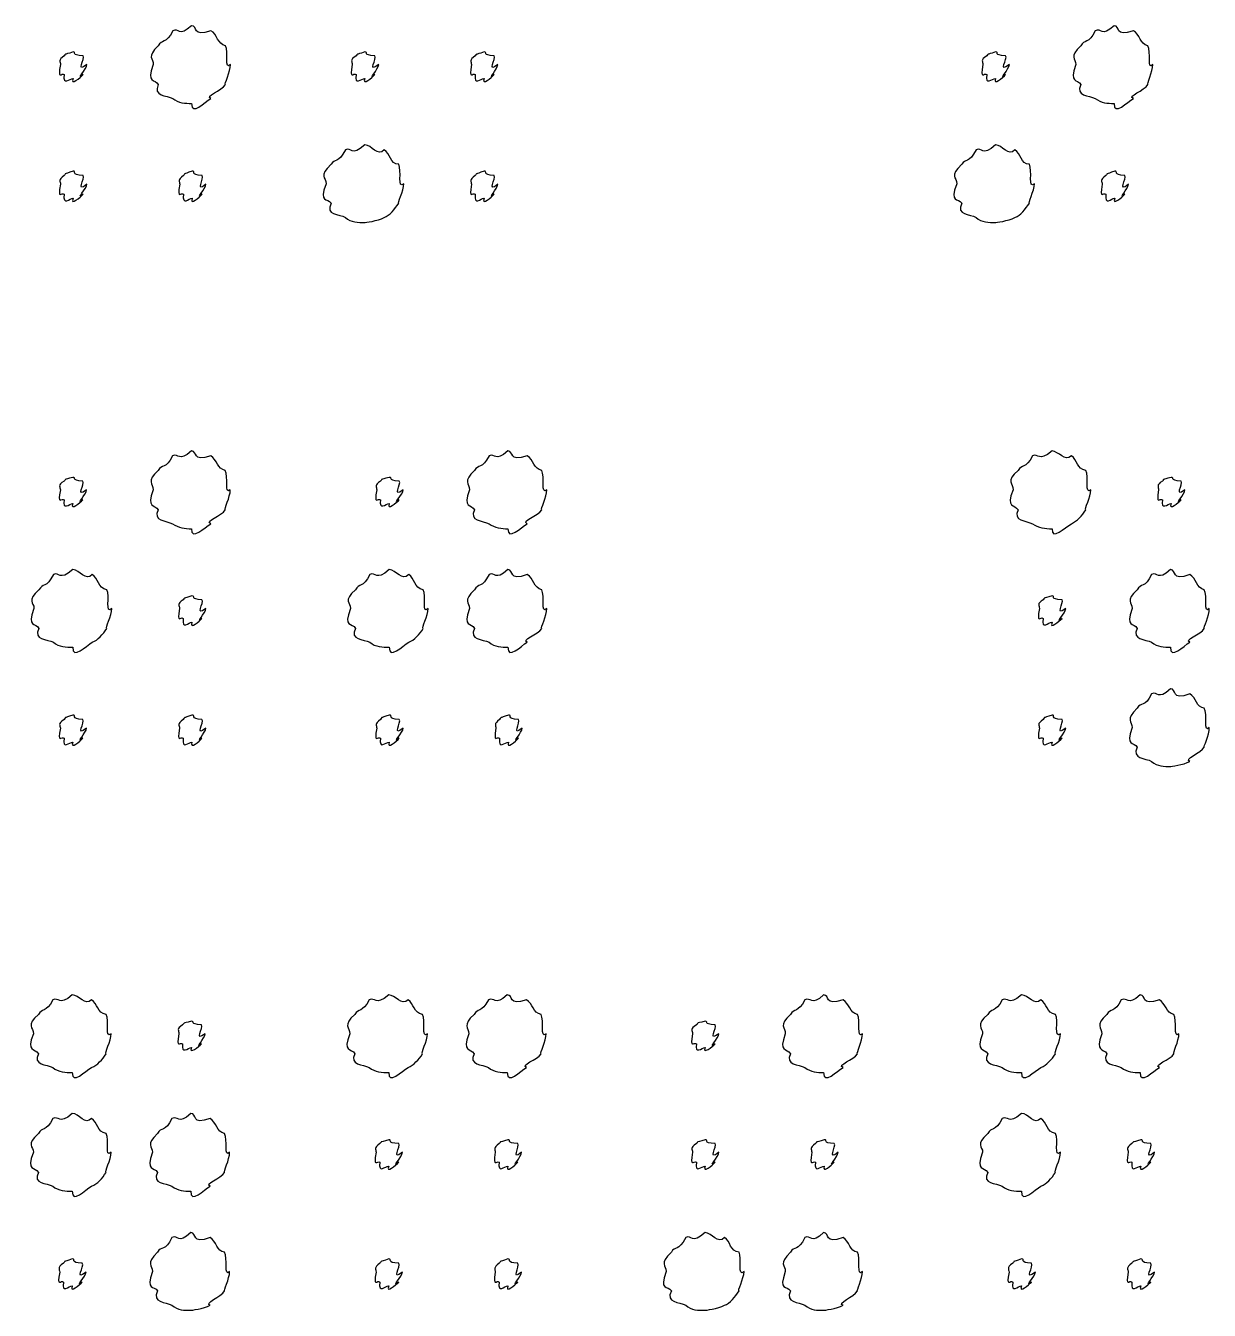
# Model space of a CAD drawing. Header units: millimetres. Extents: x -178 to -32, y 41 to 266.
# Drawn here: x -178.1 to -167.7, y 186.96 to 198.25 of the extents above; entities that cross this region are included whole.
import ezdxf

# ---------------------------------------------------------------- set-up
doc = ezdxf.new("R2010")
doc.units = ezdxf.units.MM
doc.layers.get('0').update_dxf_attribs({"linetype": 'CONTINUOUS'})

msp = doc.modelspace()

# ---------------------------------------------------------------- linework, layer by layer
at = {"color": 0}
for p, q in [((-176.645, 198.247), (-176.645, 198.247)), ((-168.534, 198.247), (-168.534, 198.247)), ((-177.686, 198.016), (-177.686, 198.016)), ((-175.121, 198.016), (-175.121, 198.016)), ((-174.073, 198.016), (-174.073, 198.016)), ((-169.575, 198.016), (-169.575, 198.016)), ((-175.121, 197.2), (-175.121, 197.2)), ((-169.575, 197.2), (-169.575, 197.2)), ((-177.686, 196.969), (-177.686, 196.969)), ((-176.639, 196.969), (-176.639, 196.969)), ((-174.073, 196.969), (-174.073, 196.969)), ((-168.528, 196.969), (-168.528, 196.969)), ((-176.646, 194.509), (-176.646, 194.509)), ((-173.864, 194.509), (-173.864, 194.509)), ((-169.079, 194.509), (-169.079, 194.509)), ((-177.688, 194.277), (-177.688, 194.277)), ((-174.906, 194.277), (-174.906, 194.277)), ((-168.032, 194.277), (-168.032, 194.277)), ((-177.688, 193.467), (-177.688, 193.467)), ((-174.906, 193.467), (-174.906, 193.467)), ((-173.864, 193.467), (-173.864, 193.467)), ((-168.038, 193.467), (-168.038, 193.467)), ((-176.641, 193.235), (-176.641, 193.235)), ((-169.079, 193.235), (-169.079, 193.235)), ((-168.038, 192.419), (-168.038, 192.419)), ((-177.688, 192.188), (-177.688, 192.188)), ((-176.641, 192.188), (-176.641, 192.188)), ((-174.906, 192.188), (-174.906, 192.188)), ((-173.858, 192.188), (-173.858, 192.188)), ((-169.079, 192.188), (-169.079, 192.188)), ((-177.693, 189.728), (-177.693, 189.728)), ((-174.911, 189.728), (-174.911, 189.728)), ((-173.869, 189.728), (-173.869, 189.728)), ((-171.087, 189.728), (-171.087, 189.728)), ((-169.347, 189.728), (-169.347, 189.728)), ((-168.305, 189.728), (-168.305, 189.728)), ((-176.646, 189.497), (-176.646, 189.497)), ((-172.129, 189.497), (-172.129, 189.497)), ((-177.693, 188.686), (-177.693, 188.686)), ((-176.652, 188.686), (-176.652, 188.686)), ((-169.347, 188.686), (-169.347, 188.686)), ((-174.911, 188.455), (-174.911, 188.455)), ((-173.864, 188.455), (-173.864, 188.455)), ((-172.129, 188.455), (-172.129, 188.455)), ((-171.082, 188.455), (-171.082, 188.455)), ((-168.299, 188.455), (-168.299, 188.455)), ((-176.652, 187.639), (-176.652, 187.639)), ((-172.129, 187.639), (-172.129, 187.639)), ((-171.087, 187.639), (-171.087, 187.639)), ((-177.693, 187.408), (-177.693, 187.408)), ((-174.911, 187.408), (-174.911, 187.408)), ((-173.864, 187.408), (-173.864, 187.408)), ((-169.347, 187.408), (-169.347, 187.408)), ((-168.299, 187.408), (-168.299, 187.408))]:
    msp.add_line(p, q, dxfattribs=at)
for points in [[(-176.81, 198.203), (-176.868, 198.082), (-176.907, 198.129), (-176.937, 198.071)], [(-176.645, 198.247), (-176.758, 198.14), (-176.755, 198.232), (-176.81, 198.203)], [(-176.474, 198.203), (-176.645, 198.14), (-176.585, 198.247), (-176.645, 198.247)], [(-176.347, 198.071), (-176.416, 198.082), (-176.419, 198.173), (-176.474, 198.203)], [(-168.699, 198.203), (-168.757, 198.082), (-168.795, 198.129), (-168.826, 198.071)], [(-168.534, 198.247), (-168.646, 198.14), (-168.644, 198.232), (-168.699, 198.203)], [(-168.363, 198.203), (-168.534, 198.14), (-168.474, 198.247), (-168.534, 198.247)], [(-168.236, 198.071), (-168.305, 198.082), (-168.308, 198.173), (-168.363, 198.203)], [(-176.937, 198.071), (-177.044, 197.968), (-176.981, 197.961), (-176.981, 197.906)], [(-176.303, 197.906), (-176.358, 197.85), (-176.317, 198.016), (-176.347, 198.071)], [(-168.826, 198.071), (-168.933, 197.968), (-168.87, 197.961), (-168.87, 197.906)], [(-168.192, 197.906), (-168.247, 197.85), (-168.206, 198.016), (-168.236, 198.071)], [(-177.764, 197.983), (-177.824, 197.941), (-177.797, 197.934), (-177.797, 197.906)], [(-177.686, 198.016), (-177.78, 197.986), (-177.742, 198.005), (-177.764, 197.983)], [(-177.598, 197.983), (-177.714, 197.986), (-177.649, 198.016), (-177.686, 198.016)], [(-177.565, 197.906), (-177.67, 197.824), (-177.576, 197.961), (-177.598, 197.983)], [(-175.198, 197.983), (-175.259, 197.941), (-175.231, 197.934), (-175.231, 197.906)], [(-175.121, 198.016), (-175.214, 197.986), (-175.176, 198.005), (-175.198, 197.983)], [(-175.032, 197.983), (-175.148, 197.986), (-175.084, 198.016), (-175.121, 198.016)], [(-174.999, 197.906), (-175.104, 197.824), (-175.011, 197.961), (-175.032, 197.983)], [(-174.151, 197.983), (-174.207, 197.941), (-174.184, 197.934), (-174.184, 197.906)], [(-174.073, 198.016), (-174.163, 197.986), (-174.129, 198.005), (-174.151, 197.983)], [(-173.985, 197.983), (-174.097, 197.986), (-174.036, 198.016), (-174.073, 198.016)], [(-173.952, 197.906), (-174.053, 197.824), (-173.963, 197.961), (-173.985, 197.983)], [(-169.653, 197.983), (-169.713, 197.941), (-169.686, 197.934), (-169.686, 197.906)], [(-169.575, 198.016), (-169.669, 197.986), (-169.631, 198.005), (-169.653, 197.983)], [(-169.487, 197.983), (-169.603, 197.986), (-169.538, 198.016), (-169.575, 198.016)], [(-169.454, 197.906), (-169.559, 197.824), (-169.465, 197.961), (-169.487, 197.983)], [(-177.797, 197.906), (-177.824, 197.758), (-177.786, 197.84), (-177.764, 197.817)], [(-177.598, 197.817), (-177.67, 197.758), (-177.565, 197.868), (-177.565, 197.906)], [(-176.981, 197.906), (-177.044, 197.732), (-176.966, 197.784), (-176.937, 197.729)], [(-176.347, 197.729), (-176.358, 197.732), (-176.303, 197.842), (-176.303, 197.906)], [(-175.231, 197.906), (-175.259, 197.758), (-175.22, 197.84), (-175.198, 197.817)], [(-175.032, 197.817), (-175.104, 197.758), (-174.999, 197.868), (-174.999, 197.906)], [(-174.184, 197.906), (-174.207, 197.758), (-174.173, 197.84), (-174.151, 197.817)], [(-173.985, 197.817), (-174.053, 197.758), (-173.952, 197.868), (-173.952, 197.906)], [(-169.686, 197.906), (-169.713, 197.758), (-169.675, 197.84), (-169.653, 197.817)], [(-169.487, 197.817), (-169.559, 197.758), (-169.454, 197.868), (-169.454, 197.906)], [(-168.87, 197.906), (-168.933, 197.732), (-168.855, 197.784), (-168.826, 197.729)], [(-168.236, 197.729), (-168.247, 197.732), (-168.192, 197.842), (-168.192, 197.906)], [(-177.764, 197.817), (-177.78, 197.714), (-177.715, 197.784), (-177.686, 197.784)], [(-177.686, 197.784), (-177.714, 197.714), (-177.62, 197.795), (-177.598, 197.817)], [(-176.937, 197.729), (-176.986, 197.626), (-176.865, 197.637), (-176.81, 197.608)], [(-176.474, 197.608), (-176.535, 197.626), (-176.376, 197.677), (-176.347, 197.729)], [(-175.198, 197.817), (-175.214, 197.714), (-175.15, 197.784), (-175.121, 197.784)], [(-175.121, 197.784), (-175.148, 197.714), (-175.055, 197.795), (-175.032, 197.817)], [(-174.151, 197.817), (-174.163, 197.714), (-174.102, 197.784), (-174.073, 197.784)], [(-174.073, 197.784), (-174.097, 197.714), (-174.007, 197.795), (-173.985, 197.817)], [(-169.653, 197.817), (-169.669, 197.714), (-169.604, 197.784), (-169.575, 197.784)], [(-169.575, 197.784), (-169.603, 197.714), (-169.509, 197.795), (-169.487, 197.817)], [(-168.826, 197.729), (-168.875, 197.626), (-168.754, 197.637), (-168.699, 197.608)], [(-168.363, 197.608), (-168.424, 197.626), (-168.265, 197.677), (-168.236, 197.729)], [(-176.81, 197.608), (-176.758, 197.566), (-176.7, 197.564), (-176.645, 197.564)], [(-176.645, 197.564), (-176.645, 197.449), (-176.529, 197.578), (-176.474, 197.608)], [(-168.699, 197.608), (-168.646, 197.566), (-168.589, 197.564), (-168.534, 197.564)], [(-168.534, 197.564), (-168.534, 197.449), (-168.418, 197.578), (-168.363, 197.608)], [(-175.291, 197.156), (-175.353, 197.031), (-175.388, 197.084), (-175.418, 197.029)], [(-175.121, 197.2), (-175.243, 197.09), (-175.236, 197.185), (-175.291, 197.156)], [(-174.95, 197.156), (-175.008, 197.09), (-175.061, 197.2), (-175.121, 197.2)], [(-174.823, 197.029), (-174.902, 197.031), (-174.897, 197.126), (-174.95, 197.156)], [(-169.746, 197.156), (-169.808, 197.031), (-169.843, 197.084), (-169.873, 197.029)], [(-169.575, 197.2), (-169.698, 197.09), (-169.691, 197.185), (-169.746, 197.156)], [(-169.405, 197.156), (-169.462, 197.09), (-169.516, 197.2), (-169.575, 197.2)], [(-169.278, 197.029), (-169.356, 197.031), (-169.352, 197.126), (-169.405, 197.156)], [(-175.418, 197.029), (-175.53, 196.92), (-175.462, 196.916), (-175.462, 196.858)], [(-174.779, 196.858), (-174.839, 196.803), (-174.793, 196.974), (-174.823, 197.029)], [(-169.873, 197.029), (-169.985, 196.92), (-169.917, 196.916), (-169.917, 196.858)], [(-169.234, 196.858), (-169.294, 196.803), (-169.248, 196.974), (-169.278, 197.029)], [(-177.764, 196.93), (-177.824, 196.887), (-177.797, 196.882), (-177.797, 196.853)], [(-177.686, 196.969), (-177.78, 196.935), (-177.742, 196.955), (-177.764, 196.93)], [(-177.598, 196.93), (-177.714, 196.935), (-177.649, 196.969), (-177.686, 196.969)], [(-177.565, 196.853), (-177.67, 196.77), (-177.576, 196.908), (-177.598, 196.93)], [(-176.716, 196.93), (-176.773, 196.887), (-176.749, 196.882), (-176.749, 196.853)], [(-176.639, 196.969), (-176.729, 196.935), (-176.694, 196.955), (-176.716, 196.93)], [(-176.551, 196.93), (-176.663, 196.935), (-176.602, 196.969), (-176.639, 196.969)], [(-176.518, 196.853), (-176.619, 196.77), (-176.529, 196.908), (-176.551, 196.93)], [(-174.151, 196.93), (-174.207, 196.887), (-174.184, 196.882), (-174.184, 196.853)], [(-174.073, 196.969), (-174.163, 196.935), (-174.129, 196.955), (-174.151, 196.93)], [(-173.985, 196.93), (-174.097, 196.935), (-174.036, 196.969), (-174.073, 196.969)], [(-173.952, 196.853), (-174.053, 196.77), (-173.963, 196.908), (-173.985, 196.93)], [(-168.605, 196.93), (-168.662, 196.887), (-168.638, 196.882), (-168.638, 196.853)], [(-168.528, 196.969), (-168.618, 196.935), (-168.583, 196.955), (-168.605, 196.93)], [(-168.44, 196.93), (-168.552, 196.935), (-168.491, 196.969), (-168.528, 196.969)], [(-168.407, 196.853), (-168.507, 196.77), (-168.418, 196.908), (-168.44, 196.93)], [(-177.797, 196.853), (-177.824, 196.707), (-177.786, 196.789), (-177.764, 196.765)], [(-177.598, 196.765), (-177.67, 196.707), (-177.565, 196.82), (-177.565, 196.853)], [(-176.749, 196.853), (-176.773, 196.707), (-176.738, 196.789), (-176.716, 196.765)], [(-176.551, 196.765), (-176.619, 196.707), (-176.518, 196.82), (-176.518, 196.853)], [(-175.462, 196.858), (-175.53, 196.682), (-175.447, 196.739), (-175.418, 196.687)], [(-174.823, 196.687), (-174.839, 196.682), (-174.779, 196.795), (-174.779, 196.858)], [(-174.184, 196.853), (-174.207, 196.707), (-174.173, 196.789), (-174.151, 196.765)], [(-173.985, 196.765), (-174.053, 196.707), (-173.952, 196.82), (-173.952, 196.853)], [(-169.917, 196.858), (-169.985, 196.682), (-169.902, 196.739), (-169.873, 196.687)], [(-169.278, 196.687), (-169.294, 196.682), (-169.234, 196.795), (-169.234, 196.858)], [(-168.638, 196.853), (-168.662, 196.707), (-168.627, 196.789), (-168.605, 196.765)], [(-168.44, 196.765), (-168.507, 196.707), (-168.407, 196.82), (-168.407, 196.853)], [(-177.764, 196.765), (-177.78, 196.66), (-177.715, 196.731), (-177.686, 196.731)], [(-177.686, 196.731), (-177.714, 196.66), (-177.62, 196.742), (-177.598, 196.765)], [(-176.716, 196.765), (-176.729, 196.66), (-176.668, 196.731), (-176.639, 196.731)], [(-176.639, 196.731), (-176.663, 196.66), (-176.573, 196.742), (-176.551, 196.765)], [(-174.151, 196.765), (-174.163, 196.66), (-174.102, 196.731), (-174.073, 196.731)], [(-174.073, 196.731), (-174.097, 196.66), (-174.007, 196.742), (-173.985, 196.765)], [(-168.605, 196.765), (-168.618, 196.66), (-168.557, 196.731), (-168.528, 196.731)], [(-168.528, 196.731), (-168.552, 196.66), (-168.462, 196.742), (-168.44, 196.765)], [(-175.418, 196.687), (-175.471, 196.578), (-175.347, 196.594), (-175.291, 196.561)], [(-174.95, 196.561), (-174.902, 196.578), (-174.856, 196.635), (-174.823, 196.687)], [(-169.873, 196.687), (-169.925, 196.578), (-169.801, 196.594), (-169.746, 196.561)], [(-169.405, 196.561), (-169.356, 196.578), (-169.311, 196.635), (-169.278, 196.687)], [(-175.291, 196.561), (-175.243, 196.517), (-175.179, 196.517), (-175.121, 196.517)], [(-175.121, 196.517), (-175.126, 196.517), (-175.005, 196.53), (-174.95, 196.561)], [(-169.746, 196.561), (-169.698, 196.517), (-169.633, 196.517), (-169.575, 196.517)], [(-169.575, 196.517), (-169.581, 196.517), (-169.46, 196.53), (-169.405, 196.561)], [(-176.812, 194.465), (-176.869, 194.349), (-176.908, 194.393), (-176.938, 194.338)], [(-176.646, 194.509), (-176.759, 194.407), (-176.756, 194.493), (-176.812, 194.465)], [(-176.475, 194.465), (-176.646, 194.407), (-176.587, 194.509), (-176.646, 194.509)], [(-176.348, 194.338), (-176.417, 194.349), (-176.42, 194.434), (-176.475, 194.465)], [(-174.029, 194.465), (-174.087, 194.349), (-174.126, 194.393), (-174.156, 194.338)], [(-173.864, 194.509), (-173.977, 194.407), (-173.974, 194.493), (-174.029, 194.465)], [(-173.693, 194.465), (-173.864, 194.407), (-173.805, 194.509), (-173.864, 194.509)], [(-173.566, 194.338), (-173.635, 194.349), (-173.638, 194.434), (-173.693, 194.465)], [(-169.25, 194.465), (-169.312, 194.349), (-169.347, 194.393), (-169.377, 194.338)], [(-169.079, 194.509), (-169.202, 194.407), (-169.195, 194.493), (-169.25, 194.465)], [(-168.909, 194.465), (-168.966, 194.407), (-169.02, 194.509), (-169.079, 194.509)], [(-168.782, 194.338), (-168.86, 194.349), (-168.856, 194.434), (-168.909, 194.465)], [(-176.938, 194.338), (-177.046, 194.239), (-176.982, 194.225), (-176.982, 194.167)], [(-176.304, 194.167), (-176.36, 194.12), (-176.318, 194.283), (-176.348, 194.338)], [(-174.156, 194.338), (-174.263, 194.239), (-174.2, 194.225), (-174.2, 194.167)], [(-173.522, 194.167), (-173.577, 194.12), (-173.536, 194.283), (-173.566, 194.338)], [(-169.377, 194.338), (-169.489, 194.239), (-169.421, 194.225), (-169.421, 194.167)], [(-168.737, 194.167), (-168.798, 194.12), (-168.751, 194.283), (-168.782, 194.338)], [(-177.765, 194.244), (-177.826, 194.208), (-177.798, 194.196), (-177.798, 194.167)], [(-177.688, 194.277), (-177.782, 194.253), (-177.743, 194.266), (-177.765, 194.244)], [(-177.6, 194.244), (-177.715, 194.253), (-177.651, 194.277), (-177.688, 194.277)], [(-177.567, 194.167), (-177.671, 194.091), (-177.578, 194.222), (-177.6, 194.244)], [(-174.983, 194.244), (-175.043, 194.208), (-175.016, 194.196), (-175.016, 194.167)], [(-174.906, 194.277), (-174.999, 194.253), (-174.961, 194.266), (-174.983, 194.244)], [(-174.818, 194.244), (-174.933, 194.253), (-174.868, 194.277), (-174.906, 194.277)], [(-174.784, 194.167), (-174.889, 194.091), (-174.795, 194.222), (-174.818, 194.244)], [(-168.109, 194.244), (-168.166, 194.208), (-168.142, 194.196), (-168.142, 194.167)], [(-168.032, 194.277), (-168.122, 194.253), (-168.087, 194.266), (-168.109, 194.244)], [(-167.944, 194.244), (-168.056, 194.253), (-167.995, 194.277), (-168.032, 194.277)], [(-167.911, 194.167), (-168.011, 194.091), (-167.922, 194.222), (-167.944, 194.244)], [(-177.798, 194.167), (-177.826, 194.025), (-177.787, 194.101), (-177.765, 194.079)], [(-177.6, 194.079), (-177.671, 194.025), (-177.567, 194.13), (-177.567, 194.167)], [(-176.982, 194.167), (-177.046, 193.999), (-176.967, 194.046), (-176.938, 193.991)], [(-176.348, 193.991), (-176.36, 193.999), (-176.304, 194.104), (-176.304, 194.167)], [(-175.016, 194.167), (-175.043, 194.025), (-175.005, 194.101), (-174.983, 194.079)], [(-174.818, 194.079), (-174.889, 194.025), (-174.784, 194.13), (-174.784, 194.167)], [(-174.2, 194.167), (-174.263, 193.999), (-174.185, 194.046), (-174.156, 193.991)], [(-173.566, 193.991), (-173.577, 193.999), (-173.522, 194.104), (-173.522, 194.167)], [(-169.421, 194.167), (-169.489, 193.999), (-169.406, 194.046), (-169.377, 193.991)], [(-168.782, 193.991), (-168.798, 193.999), (-168.737, 194.104), (-168.737, 194.167)], [(-168.142, 194.167), (-168.166, 194.025), (-168.131, 194.101), (-168.109, 194.079)], [(-167.944, 194.079), (-168.011, 194.025), (-167.911, 194.13), (-167.911, 194.167)], [(-177.765, 194.079), (-177.782, 193.981), (-177.717, 194.046), (-177.688, 194.046)], [(-177.688, 194.046), (-177.715, 193.981), (-177.622, 194.057), (-177.6, 194.079)], [(-176.938, 193.991), (-176.988, 193.893), (-176.867, 193.898), (-176.812, 193.869)], [(-176.475, 193.869), (-176.536, 193.893), (-176.378, 193.938), (-176.348, 193.991)], [(-174.983, 194.079), (-174.999, 193.981), (-174.935, 194.046), (-174.906, 194.046)], [(-174.906, 194.046), (-174.933, 193.981), (-174.839, 194.057), (-174.818, 194.079)], [(-174.156, 193.991), (-174.206, 193.893), (-174.085, 193.898), (-174.029, 193.869)], [(-173.693, 193.869), (-173.754, 193.893), (-173.595, 193.938), (-173.566, 193.991)], [(-169.377, 193.991), (-169.429, 193.893), (-169.305, 193.898), (-169.25, 193.869)], [(-168.909, 193.869), (-168.86, 193.893), (-168.815, 193.938), (-168.782, 193.991)], [(-168.109, 194.079), (-168.122, 193.981), (-168.061, 194.046), (-168.032, 194.046)], [(-168.032, 194.046), (-168.056, 193.981), (-167.966, 194.057), (-167.944, 194.079)], [(-176.812, 193.869), (-176.759, 193.833), (-176.701, 193.825), (-176.646, 193.825)], [(-176.646, 193.825), (-176.646, 193.716), (-176.53, 193.839), (-176.475, 193.869)], [(-174.029, 193.869), (-173.977, 193.833), (-173.919, 193.825), (-173.864, 193.825)], [(-173.864, 193.825), (-173.864, 193.716), (-173.748, 193.839), (-173.693, 193.869)], [(-169.25, 193.869), (-169.202, 193.833), (-169.137, 193.825), (-169.079, 193.825)], [(-169.079, 193.825), (-169.085, 193.716), (-168.964, 193.839), (-168.909, 193.869)], [(-177.859, 193.423), (-177.921, 193.301), (-177.955, 193.348), (-177.986, 193.29)], [(-177.688, 193.467), (-177.811, 193.359), (-177.804, 193.452), (-177.859, 193.423)], [(-177.517, 193.423), (-177.575, 193.359), (-177.629, 193.467), (-177.688, 193.467)], [(-177.39, 193.29), (-177.469, 193.301), (-177.465, 193.392), (-177.517, 193.423)], [(-175.077, 193.423), (-175.139, 193.301), (-175.173, 193.348), (-175.203, 193.29)], [(-174.906, 193.467), (-175.028, 193.359), (-175.022, 193.452), (-175.077, 193.423)], [(-174.735, 193.423), (-174.793, 193.359), (-174.847, 193.467), (-174.906, 193.467)], [(-174.608, 193.29), (-174.687, 193.301), (-174.683, 193.392), (-174.735, 193.423)], [(-174.029, 193.423), (-174.087, 193.301), (-174.126, 193.348), (-174.156, 193.29)], [(-173.864, 193.467), (-173.977, 193.359), (-173.974, 193.452), (-174.029, 193.423)], [(-173.693, 193.423), (-173.864, 193.359), (-173.805, 193.467), (-173.864, 193.467)], [(-173.566, 193.29), (-173.635, 193.301), (-173.638, 193.392), (-173.693, 193.423)], [(-168.203, 193.423), (-168.261, 193.301), (-168.299, 193.348), (-168.33, 193.29)], [(-168.038, 193.467), (-168.15, 193.359), (-168.148, 193.452), (-168.203, 193.423)], [(-167.867, 193.423), (-168.038, 193.359), (-167.978, 193.467), (-168.038, 193.467)], [(-167.74, 193.29), (-167.809, 193.301), (-167.811, 193.392), (-167.867, 193.423)], [(-177.986, 193.29), (-178.097, 193.187), (-178.03, 193.18), (-178.03, 193.125)], [(-177.346, 193.125), (-177.407, 193.07), (-177.36, 193.235), (-177.39, 193.29)], [(-176.718, 193.202), (-176.774, 193.161), (-176.751, 193.154), (-176.751, 193.125)], [(-176.641, 193.235), (-176.73, 193.205), (-176.696, 193.225), (-176.718, 193.202)], [(-176.553, 193.202), (-176.664, 193.205), (-176.603, 193.235), (-176.641, 193.235)], [(-176.519, 193.125), (-176.62, 193.044), (-176.53, 193.18), (-176.553, 193.202)], [(-175.203, 193.29), (-175.315, 193.187), (-175.247, 193.18), (-175.247, 193.125)], [(-174.564, 193.125), (-174.625, 193.07), (-174.578, 193.235), (-174.608, 193.29)], [(-174.156, 193.29), (-174.263, 193.187), (-174.2, 193.18), (-174.2, 193.125)], [(-173.522, 193.125), (-173.577, 193.07), (-173.536, 193.235), (-173.566, 193.29)], [(-169.157, 193.202), (-169.217, 193.161), (-169.19, 193.154), (-169.19, 193.125)], [(-169.079, 193.235), (-169.173, 193.205), (-169.134, 193.225), (-169.157, 193.202)], [(-168.991, 193.202), (-169.107, 193.205), (-169.042, 193.235), (-169.079, 193.235)], [(-168.958, 193.125), (-169.063, 193.044), (-168.969, 193.18), (-168.991, 193.202)], [(-168.33, 193.29), (-168.437, 193.187), (-168.374, 193.18), (-168.374, 193.125)], [(-167.696, 193.125), (-167.751, 193.07), (-167.709, 193.235), (-167.74, 193.29)], [(-178.03, 193.125), (-178.097, 192.951), (-178.014, 193.004), (-177.986, 192.949)], [(-177.39, 192.949), (-177.407, 192.951), (-177.346, 193.062), (-177.346, 193.125)], [(-176.751, 193.125), (-176.774, 192.978), (-176.74, 193.059), (-176.718, 193.037)], [(-176.553, 193.037), (-176.62, 192.978), (-176.519, 193.088), (-176.519, 193.125)], [(-175.247, 193.125), (-175.315, 192.951), (-175.232, 193.004), (-175.203, 192.949)], [(-174.608, 192.949), (-174.625, 192.951), (-174.564, 193.062), (-174.564, 193.125)], [(-174.2, 193.125), (-174.263, 192.951), (-174.185, 193.004), (-174.156, 192.949)], [(-173.566, 192.949), (-173.577, 192.951), (-173.522, 193.062), (-173.522, 193.125)], [(-169.19, 193.125), (-169.217, 192.978), (-169.178, 193.059), (-169.157, 193.037)], [(-168.991, 193.037), (-169.063, 192.978), (-168.958, 193.088), (-168.958, 193.125)], [(-168.374, 193.125), (-168.437, 192.951), (-168.359, 193.004), (-168.33, 192.949)], [(-167.74, 192.949), (-167.751, 192.951), (-167.696, 193.062), (-167.696, 193.125)], [(-176.718, 193.037), (-176.73, 192.933), (-176.67, 193.004), (-176.641, 193.004)], [(-176.641, 193.004), (-176.664, 192.933), (-176.574, 193.015), (-176.553, 193.037)], [(-169.157, 193.037), (-169.173, 192.933), (-169.108, 193.004), (-169.079, 193.004)], [(-169.079, 193.004), (-169.107, 192.933), (-169.013, 193.015), (-168.991, 193.037)], [(-177.986, 192.949), (-178.038, 192.845), (-177.914, 192.857), (-177.859, 192.828)], [(-177.517, 192.828), (-177.469, 192.845), (-177.423, 192.896), (-177.39, 192.949)], [(-175.203, 192.949), (-175.256, 192.845), (-175.132, 192.857), (-175.077, 192.828)], [(-174.735, 192.828), (-174.687, 192.845), (-174.641, 192.896), (-174.608, 192.949)], [(-174.156, 192.949), (-174.206, 192.845), (-174.085, 192.857), (-174.029, 192.828)], [(-173.693, 192.828), (-173.754, 192.845), (-173.595, 192.896), (-173.566, 192.949)], [(-168.33, 192.949), (-168.379, 192.845), (-168.258, 192.857), (-168.203, 192.828)], [(-167.867, 192.828), (-167.927, 192.845), (-167.769, 192.896), (-167.74, 192.949)], [(-177.859, 192.828), (-177.811, 192.786), (-177.746, 192.784), (-177.688, 192.784)], [(-177.688, 192.784), (-177.693, 192.669), (-177.572, 192.797), (-177.517, 192.828)], [(-175.077, 192.828), (-175.028, 192.786), (-174.964, 192.784), (-174.906, 192.784)], [(-174.906, 192.784), (-174.911, 192.669), (-174.79, 192.797), (-174.735, 192.828)], [(-174.029, 192.828), (-173.977, 192.786), (-173.919, 192.784), (-173.864, 192.784)], [(-173.864, 192.784), (-173.864, 192.669), (-173.748, 192.797), (-173.693, 192.828)], [(-168.203, 192.828), (-168.15, 192.786), (-168.093, 192.784), (-168.038, 192.784)], [(-168.038, 192.784), (-168.038, 192.669), (-167.922, 192.797), (-167.867, 192.828)], [(-168.038, 192.419), (-168.15, 192.309), (-168.148, 192.404), (-168.203, 192.375)], [(-167.867, 192.375), (-168.038, 192.309), (-167.978, 192.419), (-168.038, 192.419)], [(-168.203, 192.375), (-168.261, 192.25), (-168.299, 192.304), (-168.33, 192.249)], [(-167.74, 192.249), (-167.809, 192.25), (-167.811, 192.345), (-167.867, 192.375)], [(-177.688, 192.188), (-177.782, 192.155), (-177.743, 192.174), (-177.765, 192.15)], [(-177.6, 192.15), (-177.715, 192.155), (-177.651, 192.188), (-177.688, 192.188)], [(-176.641, 192.188), (-176.73, 192.155), (-176.696, 192.174), (-176.718, 192.15)], [(-176.553, 192.15), (-176.664, 192.155), (-176.603, 192.188), (-176.641, 192.188)], [(-174.906, 192.188), (-174.999, 192.155), (-174.961, 192.174), (-174.983, 192.15)], [(-174.818, 192.15), (-174.933, 192.155), (-174.868, 192.188), (-174.906, 192.188)], [(-173.858, 192.188), (-173.948, 192.155), (-173.913, 192.174), (-173.936, 192.15)], [(-173.77, 192.15), (-173.882, 192.155), (-173.821, 192.188), (-173.858, 192.188)], [(-169.079, 192.188), (-169.173, 192.155), (-169.134, 192.174), (-169.157, 192.15)], [(-168.991, 192.15), (-169.107, 192.155), (-169.042, 192.188), (-169.079, 192.188)], [(-168.33, 192.249), (-168.437, 192.14), (-168.374, 192.136), (-168.374, 192.078)], [(-167.696, 192.078), (-167.751, 192.023), (-167.709, 192.194), (-167.74, 192.249)], [(-177.765, 192.15), (-177.826, 192.107), (-177.798, 192.101), (-177.798, 192.072)], [(-177.798, 192.072), (-177.826, 191.926), (-177.787, 192.009), (-177.765, 191.984)], [(-177.567, 192.072), (-177.671, 191.99), (-177.578, 192.127), (-177.6, 192.15)], [(-177.6, 191.984), (-177.671, 191.926), (-177.567, 192.039), (-177.567, 192.072)], [(-176.718, 192.15), (-176.774, 192.107), (-176.751, 192.101), (-176.751, 192.072)], [(-176.751, 192.072), (-176.774, 191.926), (-176.74, 192.009), (-176.718, 191.984)], [(-176.519, 192.072), (-176.62, 191.99), (-176.53, 192.127), (-176.553, 192.15)], [(-176.553, 191.984), (-176.62, 191.926), (-176.519, 192.039), (-176.519, 192.072)], [(-174.983, 192.15), (-175.043, 192.107), (-175.016, 192.101), (-175.016, 192.072)], [(-175.016, 192.072), (-175.043, 191.926), (-175.005, 192.009), (-174.983, 191.984)], [(-174.784, 192.072), (-174.889, 191.99), (-174.795, 192.127), (-174.818, 192.15)], [(-174.818, 191.984), (-174.889, 191.926), (-174.784, 192.039), (-174.784, 192.072)], [(-173.936, 192.15), (-173.992, 192.107), (-173.968, 192.101), (-173.968, 192.072)], [(-173.968, 192.072), (-173.992, 191.926), (-173.958, 192.009), (-173.936, 191.984)], [(-173.737, 192.072), (-173.838, 191.99), (-173.748, 192.127), (-173.77, 192.15)], [(-173.77, 191.984), (-173.838, 191.926), (-173.737, 192.039), (-173.737, 192.072)], [(-169.157, 192.15), (-169.217, 192.107), (-169.19, 192.101), (-169.19, 192.072)], [(-169.19, 192.072), (-169.217, 191.926), (-169.178, 192.009), (-169.157, 191.984)], [(-168.958, 192.072), (-169.063, 191.99), (-168.969, 192.127), (-168.991, 192.15)], [(-168.991, 191.984), (-169.063, 191.926), (-168.958, 192.039), (-168.958, 192.072)], [(-168.374, 192.078), (-168.437, 191.902), (-168.359, 191.958), (-168.33, 191.907)], [(-167.74, 191.907), (-167.751, 191.902), (-167.696, 192.014), (-167.696, 192.078)], [(-177.765, 191.984), (-177.782, 191.879), (-177.717, 191.951), (-177.688, 191.951)], [(-177.688, 191.951), (-177.715, 191.879), (-177.622, 191.962), (-177.6, 191.984)], [(-176.718, 191.984), (-176.73, 191.879), (-176.67, 191.951), (-176.641, 191.951)], [(-176.641, 191.951), (-176.664, 191.879), (-176.574, 191.962), (-176.553, 191.984)], [(-174.983, 191.984), (-174.999, 191.879), (-174.935, 191.951), (-174.906, 191.951)], [(-174.906, 191.951), (-174.933, 191.879), (-174.839, 191.962), (-174.818, 191.984)], [(-173.936, 191.984), (-173.948, 191.879), (-173.887, 191.951), (-173.858, 191.951)], [(-173.858, 191.951), (-173.882, 191.879), (-173.792, 191.962), (-173.77, 191.984)], [(-169.157, 191.984), (-169.173, 191.879), (-169.108, 191.951), (-169.079, 191.951)], [(-169.079, 191.951), (-169.107, 191.879), (-169.013, 191.962), (-168.991, 191.984)], [(-168.33, 191.907), (-168.379, 191.798), (-168.258, 191.813), (-168.203, 191.78)], [(-167.867, 191.78), (-167.927, 191.798), (-167.769, 191.855), (-167.74, 191.907)], [(-168.203, 191.78), (-168.15, 191.736), (-168.093, 191.736), (-168.038, 191.736)], [(-168.038, 191.736), (-168.038, 191.736), (-167.922, 191.75), (-167.867, 191.78)], [(-177.693, 189.728), (-177.816, 189.626), (-177.809, 189.713), (-177.864, 189.684)], [(-177.523, 189.684), (-177.581, 189.626), (-177.634, 189.728), (-177.693, 189.728)], [(-174.911, 189.728), (-175.034, 189.626), (-175.027, 189.713), (-175.082, 189.684)], [(-174.74, 189.684), (-174.798, 189.626), (-174.852, 189.728), (-174.911, 189.728)], [(-173.869, 189.728), (-173.982, 189.626), (-173.98, 189.713), (-174.035, 189.684)], [(-173.699, 189.684), (-173.869, 189.626), (-173.81, 189.728), (-173.869, 189.728)], [(-171.087, 189.728), (-171.2, 189.626), (-171.197, 189.713), (-171.252, 189.684)], [(-170.916, 189.684), (-171.087, 189.626), (-171.028, 189.728), (-171.087, 189.728)], [(-169.347, 189.728), (-169.469, 189.626), (-169.462, 189.713), (-169.517, 189.684)], [(-169.176, 189.684), (-169.234, 189.626), (-169.287, 189.728), (-169.347, 189.728)], [(-168.305, 189.728), (-168.418, 189.626), (-168.415, 189.713), (-168.47, 189.684)], [(-168.134, 189.684), (-168.305, 189.626), (-168.246, 189.728), (-168.305, 189.728)], [(-177.864, 189.684), (-177.926, 189.568), (-177.961, 189.612), (-177.991, 189.557)], [(-177.396, 189.557), (-177.474, 189.568), (-177.47, 189.654), (-177.523, 189.684)], [(-175.082, 189.684), (-175.144, 189.568), (-175.179, 189.612), (-175.209, 189.557)], [(-174.614, 189.557), (-174.692, 189.568), (-174.688, 189.654), (-174.74, 189.684)], [(-174.035, 189.684), (-174.093, 189.568), (-174.131, 189.612), (-174.161, 189.557)], [(-173.572, 189.557), (-173.641, 189.568), (-173.644, 189.654), (-173.699, 189.684)], [(-171.252, 189.684), (-171.31, 189.568), (-171.349, 189.612), (-171.379, 189.557)], [(-170.79, 189.557), (-170.858, 189.568), (-170.861, 189.654), (-170.916, 189.684)], [(-169.517, 189.684), (-169.58, 189.568), (-169.614, 189.612), (-169.644, 189.557)], [(-169.049, 189.557), (-169.128, 189.568), (-169.123, 189.654), (-169.176, 189.684)], [(-168.47, 189.684), (-168.528, 189.568), (-168.567, 189.612), (-168.597, 189.557)], [(-168.007, 189.557), (-168.076, 189.568), (-168.079, 189.654), (-168.134, 189.684)], [(-177.991, 189.557), (-178.103, 189.458), (-178.035, 189.444), (-178.035, 189.387)], [(-177.352, 189.387), (-177.412, 189.34), (-177.365, 189.502), (-177.396, 189.557)], [(-176.723, 189.464), (-176.78, 189.428), (-176.756, 189.416), (-176.756, 189.387)], [(-176.646, 189.497), (-176.736, 189.472), (-176.701, 189.486), (-176.723, 189.464)], [(-176.558, 189.464), (-176.67, 189.472), (-176.609, 189.497), (-176.646, 189.497)], [(-176.525, 189.387), (-176.626, 189.311), (-176.536, 189.442), (-176.558, 189.464)], [(-175.209, 189.557), (-175.32, 189.458), (-175.253, 189.444), (-175.253, 189.387)], [(-174.57, 189.387), (-174.63, 189.34), (-174.583, 189.502), (-174.614, 189.557)], [(-174.161, 189.557), (-174.269, 189.458), (-174.206, 189.444), (-174.206, 189.387)], [(-173.528, 189.387), (-173.583, 189.34), (-173.541, 189.502), (-173.572, 189.557)], [(-172.206, 189.464), (-172.267, 189.428), (-172.239, 189.416), (-172.239, 189.387)], [(-172.129, 189.497), (-172.223, 189.472), (-172.184, 189.486), (-172.206, 189.464)], [(-172.041, 189.464), (-172.157, 189.472), (-172.092, 189.497), (-172.129, 189.497)], [(-172.008, 189.387), (-172.113, 189.311), (-172.019, 189.442), (-172.041, 189.464)], [(-171.379, 189.557), (-171.487, 189.458), (-171.424, 189.444), (-171.424, 189.387)], [(-170.746, 189.387), (-170.801, 189.34), (-170.759, 189.502), (-170.79, 189.557)], [(-169.644, 189.557), (-169.756, 189.458), (-169.689, 189.444), (-169.689, 189.387)], [(-169.005, 189.387), (-169.066, 189.34), (-169.019, 189.502), (-169.049, 189.557)], [(-168.597, 189.557), (-168.705, 189.458), (-168.641, 189.444), (-168.641, 189.387)], [(-167.963, 189.387), (-168.018, 189.34), (-167.977, 189.502), (-168.007, 189.557)], [(-178.035, 189.387), (-178.103, 189.218), (-178.02, 189.265), (-177.991, 189.21)], [(-177.396, 189.21), (-177.412, 189.218), (-177.352, 189.323), (-177.352, 189.387)], [(-176.756, 189.387), (-176.78, 189.244), (-176.745, 189.32), (-176.723, 189.298)], [(-176.558, 189.298), (-176.626, 189.244), (-176.525, 189.349), (-176.525, 189.387)], [(-175.253, 189.387), (-175.32, 189.218), (-175.238, 189.265), (-175.209, 189.21)], [(-174.614, 189.21), (-174.63, 189.218), (-174.57, 189.323), (-174.57, 189.387)], [(-174.206, 189.387), (-174.269, 189.218), (-174.19, 189.265), (-174.161, 189.21)], [(-173.572, 189.21), (-173.583, 189.218), (-173.528, 189.323), (-173.528, 189.387)], [(-172.239, 189.387), (-172.267, 189.244), (-172.228, 189.32), (-172.206, 189.298)], [(-172.041, 189.298), (-172.113, 189.244), (-172.008, 189.349), (-172.008, 189.387)], [(-171.424, 189.387), (-171.487, 189.218), (-171.408, 189.265), (-171.379, 189.21)], [(-170.79, 189.21), (-170.801, 189.218), (-170.746, 189.323), (-170.746, 189.387)], [(-169.689, 189.387), (-169.756, 189.218), (-169.673, 189.265), (-169.644, 189.21)], [(-169.049, 189.21), (-169.066, 189.218), (-169.005, 189.323), (-169.005, 189.387)], [(-168.641, 189.387), (-168.705, 189.218), (-168.626, 189.265), (-168.597, 189.21)], [(-168.007, 189.21), (-168.018, 189.218), (-167.963, 189.323), (-167.963, 189.387)], [(-176.723, 189.298), (-176.736, 189.2), (-176.675, 189.265), (-176.646, 189.265)], [(-176.646, 189.265), (-176.67, 189.2), (-176.58, 189.276), (-176.558, 189.298)], [(-172.206, 189.298), (-172.223, 189.2), (-172.158, 189.265), (-172.129, 189.265)], [(-172.129, 189.265), (-172.157, 189.2), (-172.063, 189.276), (-172.041, 189.298)], [(-177.991, 189.21), (-178.043, 189.112), (-177.92, 189.118), (-177.864, 189.089)], [(-177.523, 189.089), (-177.474, 189.112), (-177.429, 189.158), (-177.396, 189.21)], [(-175.209, 189.21), (-175.261, 189.112), (-175.137, 189.118), (-175.082, 189.089)], [(-174.74, 189.089), (-174.692, 189.112), (-174.647, 189.158), (-174.614, 189.21)], [(-174.161, 189.21), (-174.211, 189.112), (-174.09, 189.118), (-174.035, 189.089)], [(-173.699, 189.089), (-173.759, 189.112), (-173.601, 189.158), (-173.572, 189.21)], [(-171.379, 189.21), (-171.429, 189.112), (-171.307, 189.118), (-171.252, 189.089)], [(-170.916, 189.089), (-170.977, 189.112), (-170.819, 189.158), (-170.79, 189.21)], [(-169.644, 189.21), (-169.697, 189.112), (-169.573, 189.118), (-169.517, 189.089)], [(-169.176, 189.089), (-169.128, 189.112), (-169.082, 189.158), (-169.049, 189.21)], [(-168.597, 189.21), (-168.646, 189.112), (-168.525, 189.118), (-168.47, 189.089)], [(-168.134, 189.089), (-168.195, 189.112), (-168.036, 189.158), (-168.007, 189.21)], [(-177.864, 189.089), (-177.816, 189.053), (-177.751, 189.045), (-177.693, 189.045)], [(-177.693, 189.045), (-177.699, 188.936), (-177.578, 189.059), (-177.523, 189.089)], [(-175.082, 189.089), (-175.034, 189.053), (-174.969, 189.045), (-174.911, 189.045)], [(-174.911, 189.045), (-174.917, 188.936), (-174.795, 189.059), (-174.74, 189.089)], [(-174.035, 189.089), (-173.982, 189.053), (-173.924, 189.045), (-173.869, 189.045)], [(-173.869, 189.045), (-173.869, 188.936), (-173.754, 189.059), (-173.699, 189.089)], [(-171.252, 189.089), (-171.2, 189.053), (-171.142, 189.045), (-171.087, 189.045)], [(-171.087, 189.045), (-171.087, 188.936), (-170.971, 189.059), (-170.916, 189.089)], [(-169.517, 189.089), (-169.469, 189.053), (-169.405, 189.045), (-169.347, 189.045)], [(-169.347, 189.045), (-169.352, 188.936), (-169.231, 189.059), (-169.176, 189.089)], [(-168.47, 189.089), (-168.418, 189.053), (-168.36, 189.045), (-168.305, 189.045)], [(-168.305, 189.045), (-168.305, 188.936), (-168.189, 189.059), (-168.134, 189.089)], [(-177.693, 188.686), (-177.816, 188.579), (-177.809, 188.671), (-177.864, 188.642)], [(-177.523, 188.642), (-177.581, 188.579), (-177.634, 188.686), (-177.693, 188.686)], [(-176.652, 188.686), (-176.765, 188.579), (-176.762, 188.671), (-176.817, 188.642)], [(-176.481, 188.642), (-176.652, 188.579), (-176.592, 188.686), (-176.652, 188.686)], [(-169.347, 188.686), (-169.469, 188.579), (-169.462, 188.671), (-169.517, 188.642)], [(-169.176, 188.642), (-169.234, 188.579), (-169.287, 188.686), (-169.347, 188.686)], [(-177.864, 188.642), (-177.926, 188.521), (-177.961, 188.568), (-177.991, 188.51)], [(-177.396, 188.51), (-177.474, 188.521), (-177.47, 188.612), (-177.523, 188.642)], [(-176.817, 188.642), (-176.875, 188.521), (-176.913, 188.568), (-176.944, 188.51)], [(-176.354, 188.51), (-176.423, 188.521), (-176.426, 188.612), (-176.481, 188.642)], [(-169.517, 188.642), (-169.58, 188.521), (-169.614, 188.568), (-169.644, 188.51)], [(-169.049, 188.51), (-169.128, 188.521), (-169.123, 188.612), (-169.176, 188.642)], [(-177.991, 188.51), (-178.103, 188.407), (-178.035, 188.4), (-178.035, 188.345)], [(-177.352, 188.345), (-177.412, 188.289), (-177.365, 188.455), (-177.396, 188.51)], [(-176.944, 188.51), (-177.051, 188.407), (-176.988, 188.4), (-176.988, 188.345)], [(-176.31, 188.345), (-176.365, 188.289), (-176.324, 188.455), (-176.354, 188.51)], [(-174.911, 188.455), (-175.005, 188.425), (-174.966, 188.444), (-174.988, 188.422)], [(-174.823, 188.422), (-174.939, 188.425), (-174.874, 188.455), (-174.911, 188.455)], [(-173.864, 188.455), (-173.953, 188.425), (-173.919, 188.444), (-173.941, 188.422)], [(-173.776, 188.422), (-173.887, 188.425), (-173.827, 188.455), (-173.864, 188.455)], [(-172.129, 188.455), (-172.223, 188.425), (-172.184, 188.444), (-172.206, 188.422)], [(-172.041, 188.422), (-172.157, 188.425), (-172.092, 188.455), (-172.129, 188.455)], [(-171.082, 188.455), (-171.171, 188.425), (-171.137, 188.444), (-171.159, 188.422)], [(-170.994, 188.422), (-171.105, 188.425), (-171.044, 188.455), (-171.082, 188.455)], [(-169.644, 188.51), (-169.756, 188.407), (-169.689, 188.4), (-169.689, 188.345)], [(-169.005, 188.345), (-169.066, 188.289), (-169.019, 188.455), (-169.049, 188.51)], [(-168.299, 188.455), (-168.389, 188.425), (-168.354, 188.444), (-168.377, 188.422)], [(-168.211, 188.422), (-168.323, 188.425), (-168.262, 188.455), (-168.299, 188.455)], [(-178.035, 188.345), (-178.103, 188.171), (-178.02, 188.224), (-177.991, 188.168)], [(-177.396, 188.168), (-177.412, 188.171), (-177.352, 188.281), (-177.352, 188.345)], [(-176.988, 188.345), (-177.051, 188.171), (-176.973, 188.224), (-176.944, 188.168)], [(-176.354, 188.168), (-176.365, 188.171), (-176.31, 188.281), (-176.31, 188.345)], [(-174.988, 188.422), (-175.049, 188.381), (-175.022, 188.374), (-175.022, 188.345)], [(-175.022, 188.345), (-175.049, 188.197), (-175.011, 188.279), (-174.988, 188.257)], [(-174.79, 188.345), (-174.895, 188.263), (-174.801, 188.4), (-174.823, 188.422)], [(-174.823, 188.257), (-174.895, 188.197), (-174.79, 188.307), (-174.79, 188.345)], [(-173.941, 188.422), (-173.997, 188.381), (-173.974, 188.374), (-173.974, 188.345)], [(-173.974, 188.345), (-173.997, 188.197), (-173.963, 188.279), (-173.941, 188.257)], [(-173.743, 188.345), (-173.843, 188.263), (-173.754, 188.4), (-173.776, 188.422)], [(-173.776, 188.257), (-173.843, 188.197), (-173.743, 188.307), (-173.743, 188.345)], [(-172.206, 188.422), (-172.267, 188.381), (-172.239, 188.374), (-172.239, 188.345)], [(-172.239, 188.345), (-172.267, 188.197), (-172.228, 188.279), (-172.206, 188.257)], [(-172.008, 188.345), (-172.113, 188.263), (-172.019, 188.4), (-172.041, 188.422)], [(-172.041, 188.257), (-172.113, 188.197), (-172.008, 188.307), (-172.008, 188.345)], [(-171.159, 188.422), (-171.215, 188.381), (-171.192, 188.374), (-171.192, 188.345)], [(-171.192, 188.345), (-171.215, 188.197), (-171.181, 188.279), (-171.159, 188.257)], [(-170.96, 188.345), (-171.061, 188.263), (-170.971, 188.4), (-170.994, 188.422)], [(-170.994, 188.257), (-171.061, 188.197), (-170.96, 188.307), (-170.96, 188.345)], [(-169.689, 188.345), (-169.756, 188.171), (-169.673, 188.224), (-169.644, 188.168)], [(-169.049, 188.168), (-169.066, 188.171), (-169.005, 188.281), (-169.005, 188.345)], [(-168.377, 188.422), (-168.433, 188.381), (-168.41, 188.374), (-168.41, 188.345)], [(-168.41, 188.345), (-168.433, 188.197), (-168.398, 188.279), (-168.377, 188.257)], [(-168.178, 188.345), (-168.279, 188.263), (-168.189, 188.4), (-168.211, 188.422)], [(-168.211, 188.257), (-168.279, 188.197), (-168.178, 188.307), (-168.178, 188.345)], [(-174.988, 188.257), (-175.005, 188.153), (-174.94, 188.224), (-174.911, 188.224)], [(-174.911, 188.224), (-174.939, 188.153), (-174.845, 188.234), (-174.823, 188.257)], [(-173.941, 188.257), (-173.953, 188.153), (-173.893, 188.224), (-173.864, 188.224)], [(-173.864, 188.224), (-173.887, 188.153), (-173.798, 188.234), (-173.776, 188.257)], [(-172.206, 188.257), (-172.223, 188.153), (-172.158, 188.224), (-172.129, 188.224)], [(-172.129, 188.224), (-172.157, 188.153), (-172.063, 188.234), (-172.041, 188.257)], [(-171.159, 188.257), (-171.171, 188.153), (-171.111, 188.224), (-171.082, 188.224)], [(-171.082, 188.224), (-171.105, 188.153), (-171.015, 188.234), (-170.994, 188.257)], [(-168.377, 188.257), (-168.389, 188.153), (-168.328, 188.224), (-168.299, 188.224)], [(-168.299, 188.224), (-168.323, 188.153), (-168.233, 188.234), (-168.211, 188.257)], [(-177.991, 188.168), (-178.043, 188.065), (-177.92, 188.076), (-177.864, 188.047)], [(-177.523, 188.047), (-177.474, 188.065), (-177.429, 188.116), (-177.396, 188.168)], [(-176.944, 188.168), (-176.994, 188.065), (-176.872, 188.076), (-176.817, 188.047)], [(-176.481, 188.047), (-176.541, 188.065), (-176.383, 188.116), (-176.354, 188.168)], [(-169.644, 188.168), (-169.697, 188.065), (-169.573, 188.076), (-169.517, 188.047)], [(-169.176, 188.047), (-169.128, 188.065), (-169.082, 188.116), (-169.049, 188.168)], [(-177.864, 188.047), (-177.816, 188.006), (-177.751, 188.003), (-177.693, 188.003)], [(-177.693, 188.003), (-177.699, 187.889), (-177.578, 188.017), (-177.523, 188.047)], [(-176.817, 188.047), (-176.765, 188.006), (-176.707, 188.003), (-176.652, 188.003)], [(-176.652, 188.003), (-176.652, 187.889), (-176.536, 188.017), (-176.481, 188.047)], [(-169.517, 188.047), (-169.469, 188.006), (-169.405, 188.003), (-169.347, 188.003)], [(-169.347, 188.003), (-169.352, 187.889), (-169.231, 188.017), (-169.176, 188.047)], [(-176.817, 187.595), (-176.875, 187.47), (-176.913, 187.524), (-176.944, 187.468)], [(-176.652, 187.639), (-176.765, 187.529), (-176.762, 187.624), (-176.817, 187.595)], [(-176.481, 187.595), (-176.652, 187.529), (-176.592, 187.639), (-176.652, 187.639)], [(-176.354, 187.468), (-176.423, 187.47), (-176.426, 187.565), (-176.481, 187.595)], [(-172.3, 187.595), (-172.362, 187.47), (-172.396, 187.524), (-172.426, 187.468)], [(-172.129, 187.639), (-172.252, 187.529), (-172.245, 187.624), (-172.3, 187.595)], [(-171.958, 187.595), (-172.016, 187.529), (-172.07, 187.639), (-172.129, 187.639)], [(-171.831, 187.468), (-171.91, 187.47), (-171.906, 187.565), (-171.958, 187.595)], [(-171.252, 187.595), (-171.31, 187.47), (-171.349, 187.524), (-171.379, 187.468)], [(-171.087, 187.639), (-171.2, 187.529), (-171.197, 187.624), (-171.252, 187.595)], [(-170.916, 187.595), (-171.087, 187.529), (-171.028, 187.639), (-171.087, 187.639)], [(-170.79, 187.468), (-170.858, 187.47), (-170.861, 187.565), (-170.916, 187.595)], [(-176.944, 187.468), (-177.051, 187.36), (-176.988, 187.355), (-176.988, 187.297)], [(-176.31, 187.297), (-176.365, 187.242), (-176.324, 187.413), (-176.354, 187.468)], [(-172.426, 187.468), (-172.538, 187.36), (-172.471, 187.355), (-172.471, 187.297)], [(-171.787, 187.297), (-171.848, 187.242), (-171.801, 187.413), (-171.831, 187.468)], [(-171.379, 187.468), (-171.487, 187.36), (-171.424, 187.355), (-171.424, 187.297)], [(-170.746, 187.297), (-170.801, 187.242), (-170.759, 187.413), (-170.79, 187.468)], [(-177.771, 187.369), (-177.831, 187.326), (-177.804, 187.321), (-177.804, 187.292)], [(-177.693, 187.408), (-177.787, 187.375), (-177.748, 187.394), (-177.771, 187.369)], [(-177.605, 187.369), (-177.721, 187.375), (-177.656, 187.408), (-177.693, 187.408)], [(-177.572, 187.292), (-177.677, 187.209), (-177.583, 187.347), (-177.605, 187.369)], [(-174.988, 187.369), (-175.049, 187.326), (-175.022, 187.321), (-175.022, 187.292)], [(-174.911, 187.408), (-175.005, 187.375), (-174.966, 187.394), (-174.988, 187.369)], [(-174.823, 187.369), (-174.939, 187.375), (-174.874, 187.408), (-174.911, 187.408)], [(-174.79, 187.292), (-174.895, 187.209), (-174.801, 187.347), (-174.823, 187.369)], [(-173.941, 187.369), (-173.997, 187.326), (-173.974, 187.321), (-173.974, 187.292)], [(-173.864, 187.408), (-173.953, 187.375), (-173.919, 187.394), (-173.941, 187.369)], [(-173.776, 187.369), (-173.887, 187.375), (-173.827, 187.408), (-173.864, 187.408)], [(-173.743, 187.292), (-173.843, 187.209), (-173.754, 187.347), (-173.776, 187.369)], [(-169.424, 187.369), (-169.484, 187.326), (-169.457, 187.321), (-169.457, 187.292)], [(-169.347, 187.408), (-169.44, 187.375), (-169.402, 187.394), (-169.424, 187.369)], [(-169.259, 187.369), (-169.374, 187.375), (-169.309, 187.408), (-169.347, 187.408)], [(-169.225, 187.292), (-169.33, 187.209), (-169.236, 187.347), (-169.259, 187.369)], [(-168.377, 187.369), (-168.433, 187.326), (-168.41, 187.321), (-168.41, 187.292)], [(-168.299, 187.408), (-168.389, 187.375), (-168.354, 187.394), (-168.377, 187.369)], [(-168.211, 187.369), (-168.323, 187.375), (-168.262, 187.408), (-168.299, 187.408)], [(-168.178, 187.292), (-168.279, 187.209), (-168.189, 187.347), (-168.211, 187.369)], [(-177.804, 187.292), (-177.831, 187.146), (-177.793, 187.229), (-177.771, 187.204)], [(-177.605, 187.204), (-177.677, 187.146), (-177.572, 187.259), (-177.572, 187.292)], [(-176.988, 187.297), (-177.051, 187.121), (-176.973, 187.178), (-176.944, 187.127)], [(-176.354, 187.127), (-176.365, 187.121), (-176.31, 187.234), (-176.31, 187.297)], [(-175.022, 187.292), (-175.049, 187.146), (-175.011, 187.229), (-174.988, 187.204)], [(-174.823, 187.204), (-174.895, 187.146), (-174.79, 187.259), (-174.79, 187.292)], [(-173.974, 187.292), (-173.997, 187.146), (-173.963, 187.229), (-173.941, 187.204)], [(-173.776, 187.204), (-173.843, 187.146), (-173.743, 187.259), (-173.743, 187.292)], [(-172.471, 187.297), (-172.538, 187.121), (-172.455, 187.178), (-172.426, 187.127)], [(-171.831, 187.127), (-171.848, 187.121), (-171.787, 187.234), (-171.787, 187.297)], [(-171.424, 187.297), (-171.487, 187.121), (-171.408, 187.178), (-171.379, 187.127)], [(-170.79, 187.127), (-170.801, 187.121), (-170.746, 187.234), (-170.746, 187.297)], [(-169.457, 187.292), (-169.484, 187.146), (-169.446, 187.229), (-169.424, 187.204)], [(-169.259, 187.204), (-169.33, 187.146), (-169.225, 187.259), (-169.225, 187.292)], [(-168.41, 187.292), (-168.433, 187.146), (-168.398, 187.229), (-168.377, 187.204)], [(-168.211, 187.204), (-168.279, 187.146), (-168.178, 187.259), (-168.178, 187.292)], [(-177.771, 187.204), (-177.787, 187.099), (-177.722, 187.171), (-177.693, 187.171)], [(-177.693, 187.171), (-177.721, 187.099), (-177.627, 187.182), (-177.605, 187.204)], [(-176.944, 187.127), (-176.994, 187.018), (-176.872, 187.033), (-176.817, 187)], [(-176.481, 187), (-176.541, 187.018), (-176.383, 187.074), (-176.354, 187.127)], [(-174.988, 187.204), (-175.005, 187.099), (-174.94, 187.171), (-174.911, 187.171)], [(-174.911, 187.171), (-174.939, 187.099), (-174.845, 187.182), (-174.823, 187.204)], [(-173.941, 187.204), (-173.953, 187.099), (-173.893, 187.171), (-173.864, 187.171)], [(-173.864, 187.171), (-173.887, 187.099), (-173.798, 187.182), (-173.776, 187.204)], [(-172.426, 187.127), (-172.479, 187.018), (-172.355, 187.033), (-172.3, 187)], [(-171.958, 187), (-171.91, 187.018), (-171.865, 187.074), (-171.831, 187.127)], [(-171.379, 187.127), (-171.429, 187.018), (-171.307, 187.033), (-171.252, 187)], [(-170.916, 187), (-170.977, 187.018), (-170.819, 187.074), (-170.79, 187.127)], [(-169.424, 187.204), (-169.44, 187.099), (-169.376, 187.171), (-169.347, 187.171)], [(-169.347, 187.171), (-169.374, 187.099), (-169.28, 187.182), (-169.259, 187.204)], [(-168.377, 187.204), (-168.389, 187.099), (-168.328, 187.171), (-168.299, 187.171)], [(-168.299, 187.171), (-168.323, 187.099), (-168.233, 187.182), (-168.211, 187.204)], [(-176.817, 187), (-176.765, 186.956), (-176.707, 186.956), (-176.652, 186.956)], [(-176.652, 186.956), (-176.652, 186.956), (-176.536, 186.969), (-176.481, 187)], [(-172.3, 187), (-172.252, 186.956), (-172.187, 186.956), (-172.129, 186.956)], [(-172.129, 186.956), (-172.134, 186.956), (-172.013, 186.969), (-171.958, 187)], [(-171.252, 187), (-171.2, 186.956), (-171.142, 186.956), (-171.087, 186.956)], [(-171.087, 186.956), (-171.087, 186.956), (-170.971, 186.969), (-170.916, 187)]]:
    msp.add_open_spline(points, degree=3, dxfattribs=at)

doc.saveas('drawing.dxf')
